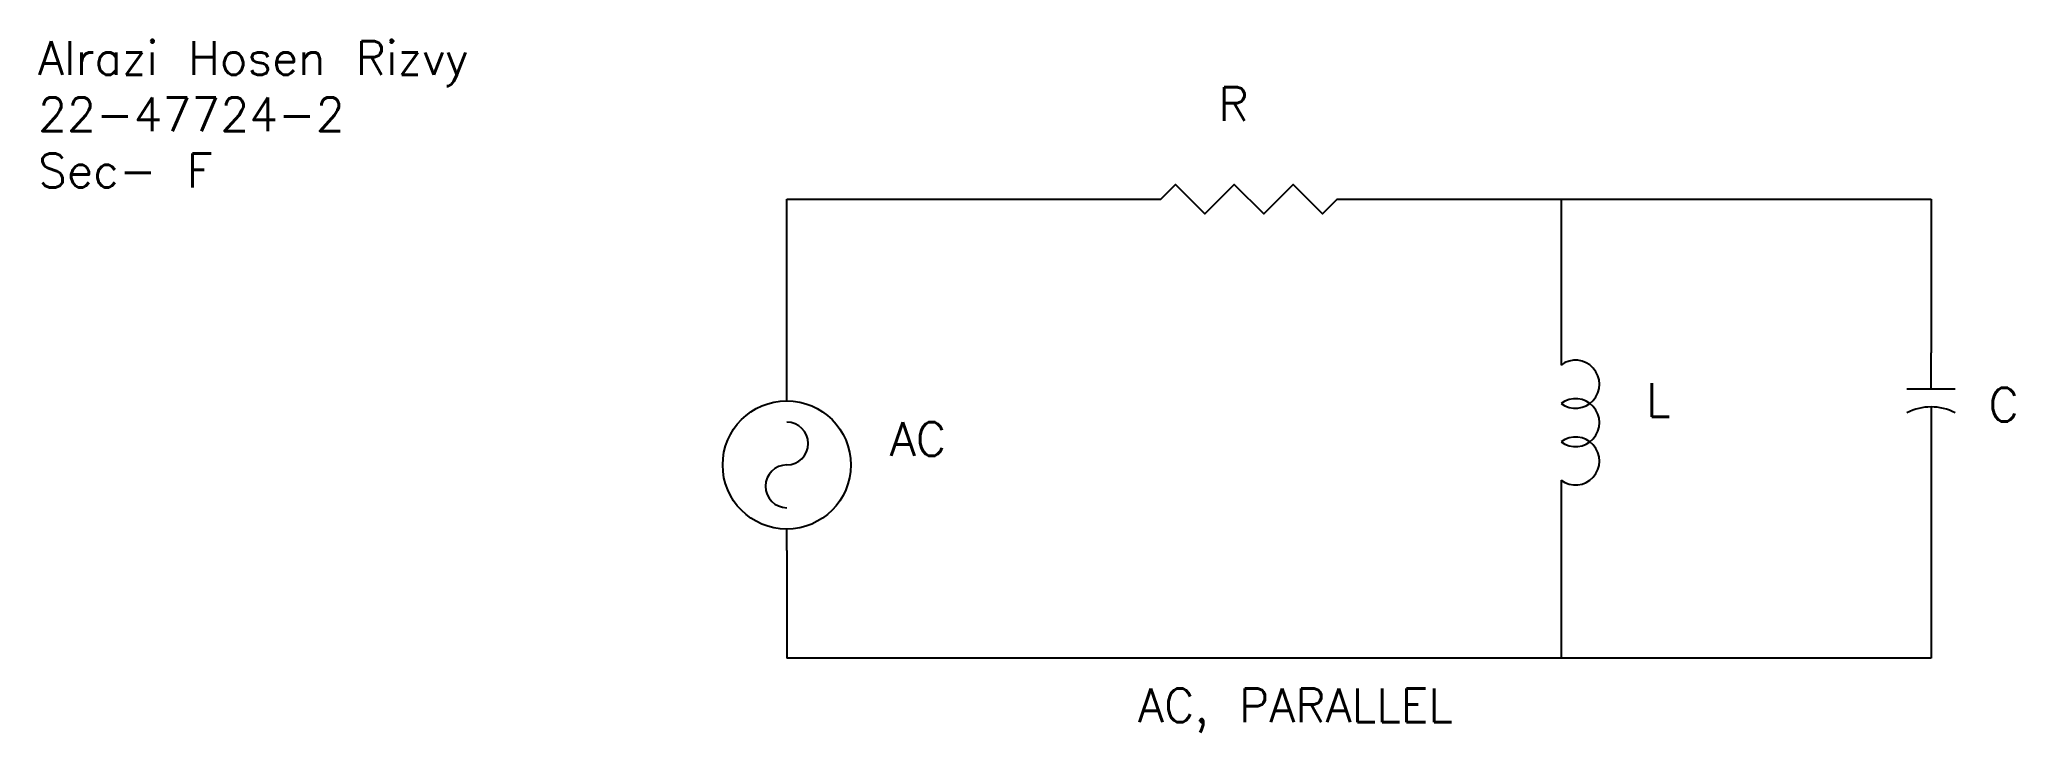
# Model space of a CAD drawing. Header units: inches. Extents: x -17.2 to 41.4, y 34.2 to 54.7.
import ezdxf

# ---------------------------------------------------------------- set-up
doc = ezdxf.new("R2010")
doc.units = ezdxf.units.IN
doc.header["$MEASUREMENT"] = 0
doc.styles.get("Standard").update_dxf_attribs({"font": 'txt.shx', "height": 1})

# ---------------------------------------------------------------- blocks, each defined once
blk = doc.blocks.new('Generator - AC')
at = {"color": 7}
for p, q in [((0, 0), (0.05, 0)), ((0.35, 0), (0.4, 0))]:
    blk.add_line(p, q, dxfattribs=at)
blk.add_circle((0.2, 0), 0.15, dxfattribs=at)
for centre, start, end in [((0.15, 0), 0, 180), ((0.25, 0), 180, 0)]:
    blk.add_arc(centre, 0.05, start, end, dxfattribs=at)
blk = doc.blocks.new('Resistor')
at = {"color": 7}
blk.add_lwpolyline([(0, 0), (0.05, 0), (0.075, 0.025), (0.125, -0.025), (0.175, 0.025), (0.225, -0.025), (0.275, 0.025), (0.325, -0.025), (0.35, 0), (0.4, 0)], dxfattribs=at)
blk = doc.blocks.new('Capacitor')
at = {"color": 7}
for p, q in [((0.15, -0.1), (0.15, 0.1)), ((0.15, 0), (0, 0)), ((0.225, 0), (0.4, 0))]:
    blk.add_line(p, q, dxfattribs=at)
blk.add_arc((0.4375, 0), 0.2125, 151.9275, 208.0725, dxfattribs=at)
blk = doc.blocks.new('Inductor')
at = {"color": 7}
for p, q in [((0, 0), (0.05, 0)), ((0.35, 0), (0.4, 0))]:
    blk.add_line(p, q, dxfattribs=at)
for centre in [(0.1, 0.0375), (0.2, 0.0375), (0.3, 0.0375)]:
    blk.add_arc(centre, 0.0625, 323.1301, 216.8699, dxfattribs=at)

msp = doc.modelspace()

# ---------------------------------------------------------------- linework, layer by layer
for p, q in [((4.981, 44.614), (4.981, 49.957)), ((4.981, 49.957), (15.195, 49.957)), ((22.169, 49.957), (27.93, 49.957)), ((27.93, 49.957), (38.896, 49.957)), ((27.93, 49.957), (27.93, 45.611)), ((38.896, 49.957), (38.896, 45.407)), ((38.896, 42.549), (38.896, 36.35)), ((27.93, 41.057), (27.93, 36.35)), ((4.981, 39.547), (4.981, 36.35)), ((38.896, 36.35), (4.981, 36.35))]:
    msp.add_line(p, q)

# ---------------------------------------------------------------- block references
at = {"xscale": 17.43311514419278, "yscale": 17.43311514419278, "zscale": 17.43311514419278}
msp.add_blockref('Resistor', (15.195, 49.957), dxfattribs=at)
for name, p, xscale, yscale, zscale, rotation in [('Inductor', (27.93, 45.611), 11.38504550817554, 11.38504550817554, 11.38504550817554, 270), ('Capacitor', (38.896, 45.407), 7.143523852151858, 7.143523852151858, 7.143523852151858, 270), ('Generator - AC', (4.981, 39.547), 12.66624769133571, 12.66624769133571, 12.66624769133571, 90)]:
    msp.add_blockref(name, p, dxfattribs=dict(xscale=xscale, yscale=yscale, zscale=zscale, rotation=rotation))

# ---------------------------------------------------------------- texts
for s, p in [('R', (17.773, 52.28)), ('L', (30.451, 43.502)), ('C', (40.598, 43.366)), ('AC', (8.035, 42.348)), ('AC, PARALLEL', (15.39, 34.456))]:
    msp.add_text(s, height=1).set_placement(p)
at = {"insert": (-17.21, 54.64), "char_height": 1, "attachment_point": 1}
msp.add_mtext('{\\C4;Alrazi Hosen Rizvy\\P22-47724-2\\PSec- F}', dxfattribs=at)

doc.saveas('drawing.dxf')
